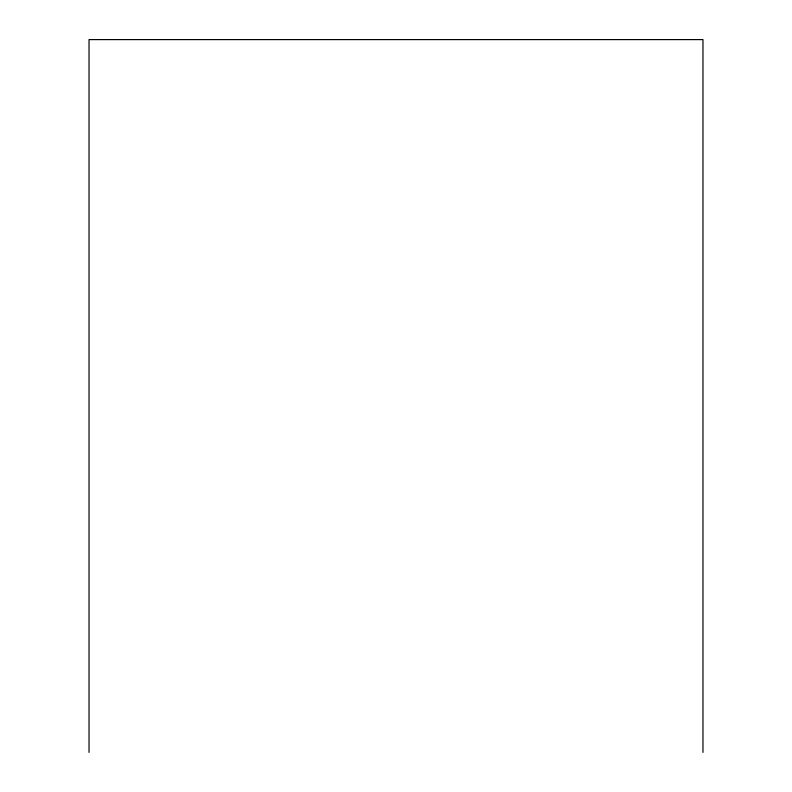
<?xml version="1.0" encoding="UTF-8"?>
<svg xmlns="http://www.w3.org/2000/svg" width="792" height="792" viewBox="0 0 792 792"><rect width="100%" height="100%" fill="white"/><g stroke="black" fill="none" stroke-linecap="round" stroke-linejoin="round"><path stroke-width="1.19" d="M702.969 752.4L702.969 39.6L89.031 39.6L89.031 752.4"/></g></svg>
